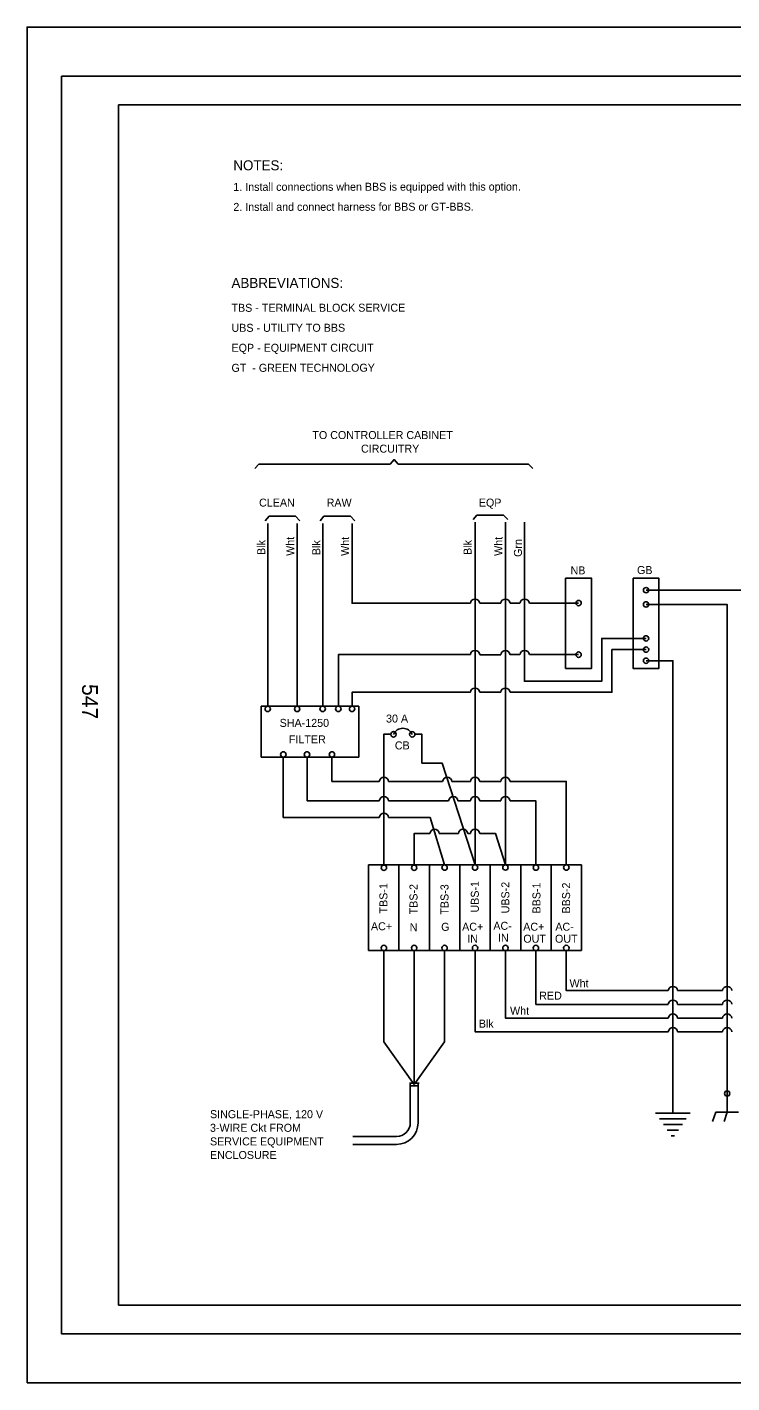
# Model space of a CAD drawing. Extents: x -893 to 867, y -474 to 712.
# Drawn here: x -893 to -277, y -474 to 712 of the extents above; entities that cross this region are included whole.
import ezdxf

# ---------------------------------------------------------------- set-up
doc = ezdxf.new("R2010")
doc.units = 0
for name, color, linetype in [('border_PLOTTING-ELEMENTS', 7, 'Continuous'), ('border_rw_22x34_Cut_Lines', 7, 'Continuous'), ('border_SHEET', 7, 'Continuous'), ('border_WITHIN-BORDER-anno', 7, 'Continuous'), ('es_DETAIL', 7, 'Continuous'), ('es_DETAIL-anno', 7, 'Continuous')]:
    doc.layers.add(name, color=color, linetype=linetype)

msp = doc.modelspace()

# ---------------------------------------------------------------- linework, layer by layer
at = {"layer": 'border_PLOTTING-ELEMENTS'}
for points in [[(-893.5, -474), (866.5, -474), (866.5, 712), (-893.5, 712)], [(-863.5, 669), (836.5, 669), (836.5, -431), (-863.5, -431)]]:
    msp.add_lwpolyline(points, close=True, dxfattribs=at)
at = {"layer": 'border_rw_22x34_Cut_Lines'}
msp.add_lwpolyline([(-863.5, 669), (836.5, 669), (836.5, -431), (-863.5, -431)], close=True, dxfattribs=at)
at = {"layer": 'border_SHEET'}
for p, q in [((-813.5, 644), (811.5, 644)), ((-813.5, -406), (-813.5, 644)), ((811.5, -406), (-813.5, -406))]:
    msp.add_line(p, q, dxfattribs=at)
at = {"layer": 'es_DETAIL'}
for p, q in [((-683.1, 277.7), (-683.1, 117.8)), ((-657.4, 277.7), (-657.4, 117.8)), ((-635.1, 277.7), (-635.1, 117.8)), ((-501.9, -21), (-501.9, 278.9)), ((-475.3, -20.9), (-475.3, 278.9)), ((-497.8, 207.9), (-479.4, 207.9)), ((-471.2, 207.9), (-462.6, 207.9)), ((-454.4, 208.1), (-411.4, 208.1)), ((-497.8, 162.9), (-479.4, 162.9)), ((-471.2, 163), (-462.6, 163)), ((-454.4, 163), (-411.4, 163)), ((-352.4, 157.7), (-328.9, 157.7)), ((-497.8, 130.1), (-479.4, 130.1)), ((-689, 117.8), (-603.5, 117.8)), ((-689, 73.3), (-689, 117.8)), ((-603.5, 117.8), (-603.5, 73.3)), ((-603.5, 73.3), (-689, 73.3)), ((-577.5, 52.1), (-530.3, 52.1)), ((-522.1, 52.1), (-506, 52.1)), ((-497.8, 52.1), (-479.4, 52.1)), ((-577.5, 35.1), (-525, 35.2)), ((-516.8, 35.1), (-506, 35.1)), ((-497.8, 35.1), (-479.4, 35.1)), ((-533.2, 6.6), (-516.5, 6.6)), ((-508.3, 6.6), (-506, 6.6)), ((-595, -21), (-595, -95.9)), ((-595, -21), (-408.8, -21)), ((-568.4, -21), (-568.4, -95.9)), ((-541.8, -21), (-541.8, -95.9)), ((-515.2, -21), (-515.2, -95.9)), ((-488.6, -21), (-488.6, -95.9)), ((-462, -21), (-462, -95.9)), ((-435.4, -21), (-435.4, -95.9)), ((-408.8, -21), (-408.8, -95.9)), ((-595, -95.9), (-408.8, -95.9)), ((-555.1, -95.9), (-555.1, -213)), ((-324.9, -130.9), (-285.6, -130.9)), ((-324.9, -142.9), (-285.6, -142.9)), ((-324.9, -154.9), (-285.6, -154.9)), ((-324.9, -166.9), (-285.6, -166.9)), ((-559.3, -212), (-550.8, -212)), ((-558.5, -212), (-558.5, -246.6)), ((-551.7, -212), (-551.7, -246.6)), ((-558.9, -214.1), (-551.2, -214.1)), ((-344.1, -238), (-313.8, -238)), ((-340.7, -243), (-317.2, -243)), ((-337.3, -248), (-320.6, -248)), ((-291.5, -237.2), (-294.2, -245.3)), ((-291.5, -237.2), (-271.5, -237.2)), ((-281.5, -237.2), (-284.2, -245.3)), ((-608.7, -258.6), (-570.5, -258.6)), ((-333.9, -253), (-324, -253)), ((-330.4, -258), (-327.4, -258)), ((-608.7, -265.4), (-570.5, -265.4))]:
    msp.add_line(p, q, dxfattribs=at)
for points in [[(-694.3, 325.9), (-690.9, 329.7), (-576.1, 329.7), (-572.7, 333.6), (-569, 329.6), (-455.3, 329.6), (-451.5, 325.8)], [(-503.6, 281.3), (-500.3, 285.1), (-477.1, 285.1), (-473.3, 281.2)], [(-685.4, 280.2), (-682, 284), (-658.9, 284), (-655.1, 280)], [(-637.4, 280.2), (-634, 284), (-610.9, 284), (-607.1, 280)], [(-609.4, 277.7), (-609.4, 207.9), (-506, 207.9)], [(-458.8, 278.9), (-458.8, 139.7), (-391.2, 139.7), (-391.2, 177.2), (-352.4, 177.2)], [(-352.4, 219.4), (-252.7, 219.4), (-252.7, -118.9)], [(-281.5, -237.2), (-281.5, 206.9), (-352.4, 206.9)], [(-471.2, 130.1), (-382.3, 130.1), (-382.3, 167.4), (-352.4, 167.4)], [(-621.4, 117.8), (-621.4, 163), (-506, 163)], [(-328.9, -238), (-328.9, 157.7), (-352.4, 157.7)], [(-609.4, 117.8), (-609.4, 130.1), (-506, 130.1)], [(-575.5, 93.3), (-581.7, 93.3), (-581.7, -21)], [(-554.5, 93.3), (-548.3, 93.3), (-548.3, 68.1), (-530.7, 68.1), (-501.9, -21)], [(-669.5, 73.3), (-669.5, 20.6), (-585.7, 20.6)], [(-648.8, 73.3), (-648.8, 35.2), (-585.7, 35.2)], [(-627, 73.3), (-627, 52.1), (-585.7, 52.1)], [(-471.2, 52.1), (-422.1, 52.1), (-422.1, -21)], [(-471.2, 35.1), (-448.7, 35.1), (-448.7, -21)], [(-577.5, 20.5), (-541.2, 20.6), (-528.5, -21)], [(-541.4, 6.6), (-555.1, 6.6), (-555.1, -21)], [(-497.8, 6.6), (-484.1, 6.6), (-475.3, -21)], [(-555.1, -213), (-581.7, -175.8), (-581.7, -95.9)], [(-555.1, -213), (-528.5, -175.8), (-528.5, -95.9)], [(-501.9, -95.9), (-501.9, -166.9), (-333, -166.9)], [(-475.3, -95.9), (-475.3, -154.9), (-333, -154.9)], [(-448.7, -95.9), (-448.7, -142.9), (-333, -142.9)], [(-422.1, -95.9), (-422.1, -130.9), (-333, -130.9)]]:
    msp.add_lwpolyline(points, dxfattribs=at)
for points in [[(-422.8, 229.9), (-400, 229.9), (-400, 150.9), (-422.8, 150.9)], [(-363.8, 229.9), (-341.1, 229.9), (-341.1, 150.9), (-363.8, 150.9)]]:
    msp.add_lwpolyline(points, close=True, dxfattribs=at)
for centre in [(-352.4, 219.4), (-411.4, 208.1), (-352.4, 206.9), (-352.4, 177.2), (-352.4, 167.4), (-411.4, 163), (-352.4, 157.7), (-683.1, 115.5), (-657.4, 115.5), (-635.1, 115.5), (-621.4, 115.5), (-609.4, 115.5), (-573.2, 93.3), (-556.8, 93.3), (-669.5, 75.7), (-648.8, 75.7), (-627, 75.7), (-581.6, -23.4), (-555.1, -23.4), (-528.5, -23.3), (-501.9, -23.3), (-475.3, -23.2), (-448.7, -23.3), (-422.1, -23.3), (-581.6, -93.6), (-555.1, -93.6), (-528.5, -93.6), (-501.9, -93.6), (-475.3, -93.6), (-448.7, -93.6), (-422.1, -93.6), (-281.5, -220.9)]:
    msp.add_circle(centre, 2.35, dxfattribs=at)
for centre, radius, start, end in [((-501.9, 207.5), 4.11, 5.5593, 174.3121), ((-475.3, 207.5), 4.11, 5.5593, 174.3121), ((-458.5, 207.5), 4.11, 5.5593, 174.3121), ((-501.9, 162.6), 4.11, 5.5593, 174.3121), ((-475.3, 162.5), 4.11, 5.5593, 174.3121), ((-458.5, 162.6), 4.11, 5.5593, 174.3121), ((-501.9, 129.7), 4.11, 5.5593, 174.3121), ((-475.3, 129.7), 4.11, 5.5593, 174.3121), ((-565, 89.7), 8.89, 23.3123, 156.6877), ((-581.6, 51.7), 4.11, 5.5593, 174.3121), ((-526.2, 51.7), 4.11, 5.5593, 174.3121), ((-501.9, 51.7), 4.11, 5.5593, 174.3121), ((-475.3, 51.7), 4.11, 5.5593, 174.3121), ((-581.6, 34.7), 4.11, 5.5593, 174.3121), ((-520.9, 34.7), 4.11, 5.5593, 174.3121), ((-501.9, 34.7), 4.11, 5.5593, 174.3121), ((-475.3, 34.7), 4.11, 5.5593, 174.3121), ((-581.6, 20.2), 4.11, 5.5593, 174.3121), ((-537.3, 6.2), 4.11, 5.5593, 174.3121), ((-512.4, 6.2), 4.11, 5.5593, 174.3103), ((-501.9, 6.2), 4.11, 5.5593, 174.3103), ((-328.9, -131.3), 4.11, 5.5593, 174.3121), ((-281.5, -131.3), 4.11, 5.6879, 174.4407), ((-328.9, -143.3), 4.11, 5.5593, 174.3121), ((-281.5, -143.3), 4.11, 5.6879, 174.4407), ((-328.9, -155.3), 4.11, 5.5593, 174.3121), ((-281.5, -155.3), 4.11, 5.6879, 174.4407), ((-328.9, -167.3), 4.11, 5.5593, 174.3121), ((-281.5, -167.3), 4.11, 5.6879, 174.4407), ((-570.5, -246.6), 12, 270, 0), ((-570.5, -246.6), 18.8, 270, 0)]:
    msp.add_arc(centre, radius, start, end, dxfattribs=at)

# ---------------------------------------------------------------- texts
at = {"layer": 'border_WITHIN-BORDER-anno'}
msp.add_text('547', height=13.78, rotation=270, dxfattribs=at).set_placement((-845.4, 137.3))
at = {"layer": 'es_DETAIL-anno'}
for s, height, rotation, p in [('NOTES:', 8.75, 0.0001, (-713.2, 586.7)), ('1. Install connections when BBS is equipped with this option.', 7, 0.0511, (-713.2, 568.7)), ('2. Install and connect harness for BBS or GT-BBS.', 7, 0.0511, (-713.2, 551.2)), ('ABBREVIATIONS:', 8.75, 0.0001, (-714.8, 483.8)), ('TBS - TERMINAL BLOCK SERVICE', 7, 0.0511, (-714.8, 462.9)), ('UBS - UTILITY TO BBS', 7, 0.0511, (-714.8, 445.4)), ('EQP - EQUIPMENT CIRCUIT', 7, 0.0511, (-714.8, 427.9)), ('GT  - GREEN TECHNOLOGY', 7, 0.0511, (-714.8, 410.4)), ('Blk', 7, 90, (-685.3, 250.2)), ('Wht', 7, 90, (-660, 249.4)), ('Blk', 7, 90, (-637.2, 250.1)), ('Wht', 7, 90, (-612, 249.4)), ('Blk', 7, 90, (-504.9, 250.2)), ('Wht', 7, 90, (-477.9, 249.4)), ('Grn', 7, 90, (-460.9, 248.5)), ('UBS-1', 7, 90, (-498.6, -62.6)), ('TBS-1', 7, 90, (-578.5, -63.4)), ('TBS-2', 7, 90, (-552.2, -64.2)), ('TBS-3', 7, 90, (-525.1, -64.4)), ('UBS-2', 7, 90, (-471.9, -63.3)), ('BBS-1', 7, 90, (-444.7, -63.4)), ('BBS-2', 7, 90, (-418.8, -63.4))]:
    msp.add_text(s, height=height, rotation=rotation, dxfattribs=at).set_placement(p)
for s, p in [('TO CONTROLLER CABINET', (-644.1, 351.6)), ('CIRCUITRY', (-601.6, 339.7)), ('CLEAN', (-690.7, 292.5)), ('RAW', (-631.6, 292.5)), ('EQP', (-498.6, 292.5)), ('NB', (-418.4, 233.2)), ('GB', (-360.3, 233.5)), ('SHA-1250', (-672.7, 99.8)), ('30 A', (-579.7, 103.6)), ('FILTER', (-664.6, 85.4)), ('CB', (-572, 80.1)), ('AC+', (-592.9, -78.1)), ('AC-', (-485.9, -77.7)), ('N', (-559, -78.9)), ('G', (-531.5, -78.6)), ('AC+', (-513.2, -78.5)), ('IN', (-508.7, -89)), ('IN', (-481.8, -88.2)), ('AC+', (-459.8, -78.5)), ('OUT', (-459.7, -89)), ('AC-', (-431.7, -78.5)), ('OUT', (-432, -89)), ('Wht', (-419.3, -128)), ('RED', (-445.8, -138.8)), ('Wht', (-471.3, -152)), ('Blk', (-498.6, -163.3)), ('SINGLE-PHASE, 120 V', (-733.6, -242.5)), ('3-WIRE Ckt FROM', (-733.6, -254.4)), ('SERVICE EQUIPMENT', (-733.6, -266.3)), ('ENCLOSURE', (-733.6, -278.2))]:
    msp.add_text(s, height=7, dxfattribs=at).set_placement(p)

doc.saveas('drawing.dxf')
